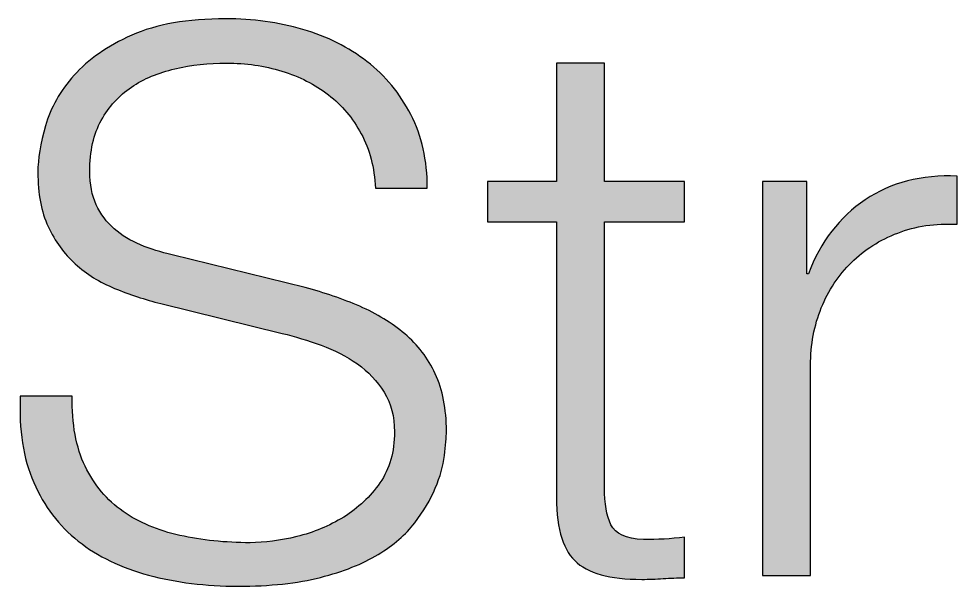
# Paper-space layout 'A2mask' of a CAD drawing. Extents: x 0 to 564, y 0 to 393.
# Drawn here: x 455.639 to 460.468, y 56.207 to 59.126 of the extents above; entities that cross this region are included whole.
import ezdxf
from ezdxf.enums import TextEntityAlignment as Align

# ---------------------------------------------------------------- set-up
doc = ezdxf.new("R2010")
doc.units = 0
doc.layers.get('0').update_dxf_attribs({"linetype": 'CONTINUOUS'})
doc.layers.get('Defpoints').update_dxf_attribs({"linetype": 'CONTINUOUS'})
doc.layers.add('JPP_Mask', color=7, linetype='CONTINUOUS')
doc.styles.add('JPP', font='arial.ttf')

# ---------------------------------------------------------------- blocks, each defined once
blk = doc.blocks.new('A2mask')
at = {"true_color": 0x004a91}
h = blk.add_hatch(color=154, dxfattribs=at)
edge = h.paths.add_edge_path()
edge.add_spline(control_points=[(457.676, 56.5327), (457.7218, 56.5931), (457.7571, 56.6525), (457.7821, 56.7115)], knot_values=[44, 44, 44, 44, 45, 45, 45, 45], degree=3, periodic=0)
edge.add_spline(control_points=[(457.7821, 56.7115), (457.807, 56.7705), (457.8227, 56.8261), (457.8292, 56.8786)], knot_values=[43, 43, 43, 43, 44, 44, 44, 44], degree=3, periodic=0)
edge.add_spline(control_points=[(457.8292, 56.8786), (457.8357, 56.9309), (457.8391, 56.9729), (457.8391, 57.0042)], knot_values=[42, 42, 42, 42, 43, 43, 43, 43], degree=3, periodic=0)
edge.add_spline(control_points=[(457.8391, 57.0042), (457.8391, 57.1195), (457.82, 57.2177), (457.7821, 57.2991)], knot_values=[41, 41, 41, 41, 42, 42, 42, 42], degree=3, periodic=0)
edge.add_spline(control_points=[(457.7821, 57.2991), (457.7441, 57.3802), (457.6917, 57.449), (457.6249, 57.5053), (457.5581, 57.5617), (457.4808, 57.6087), (457.3931, 57.6467)], knot_values=[39, 39, 39, 39, 40, 40, 40, 41, 41, 41, 41], degree=3, periodic=0)
edge.add_spline(control_points=[(457.3931, 57.6467), (457.3053, 57.6846), (457.2117, 57.7169), (457.1122, 57.7429)], knot_values=[38, 38, 38, 38, 39, 39, 39, 39], degree=3, periodic=0)
edge.add_spline(control_points=[(457.1122, 57.7429), (457.1122, 57.7429), (456.4285, 57.9119), (456.4285, 57.9119), (456.3708, 57.9251), (456.3164, 57.942), (456.2654, 57.963)], knot_values=[36, 36, 36, 36, 37, 37, 37, 38, 38, 38, 38], degree=3, periodic=0)
edge.add_spline(control_points=[(456.2654, 57.963), (456.2143, 57.984), (456.1691, 58.0115), (456.1298, 58.0456)], knot_values=[35, 35, 35, 35, 36, 36, 36, 36], degree=3, periodic=0)
edge.add_spline(control_points=[(456.1298, 58.0456), (456.0905, 58.0795), (456.0597, 58.1208), (456.0375, 58.1693), (456.0152, 58.2178), (456.0041, 58.2748), (456.0041, 58.3402)], knot_values=[33, 33, 33, 33, 34, 34, 34, 35, 35, 35, 35], degree=3, periodic=0)
edge.add_spline(control_points=[(456.0041, 58.3402), (456.0041, 58.445), (456.0237, 58.5329), (456.063, 58.6036)], knot_values=[32, 32, 32, 32, 33, 33, 33, 33], degree=3, periodic=0)
edge.add_spline(control_points=[(456.063, 58.6036), (456.1023, 58.6742), (456.154, 58.7313), (456.2182, 58.7745)], knot_values=[31, 31, 31, 31, 32, 32, 32, 32], degree=3, periodic=0)
edge.add_spline(control_points=[(456.2182, 58.7745), (456.2824, 58.8177), (456.357, 58.849), (456.4422, 58.8688)], knot_values=[30, 30, 30, 30, 31, 31, 31, 31], degree=3, periodic=0)
edge.add_spline(control_points=[(456.4422, 58.8688), (456.5273, 58.8884), (456.6157, 58.8982), (456.7074, 58.8982)], knot_values=[29, 29, 29, 29, 30, 30, 30, 30], degree=3, periodic=0)
edge.add_spline(control_points=[(456.7074, 58.8982), (456.8069, 58.8982), (456.902, 58.8846), (456.9923, 58.8569)], knot_values=[28, 28, 28, 28, 29, 29, 29, 29], degree=3, periodic=0)
edge.add_spline(control_points=[(456.9923, 58.8569), (457.0827, 58.8294), (457.1625, 58.7888), (457.232, 58.7351)], knot_values=[27, 27, 27, 27, 28, 28, 28, 28], degree=3, periodic=0)
edge.add_spline(control_points=[(457.232, 58.7351), (457.3014, 58.6814), (457.3577, 58.6146), (457.4009, 58.5348)], knot_values=[26, 26, 26, 26, 27, 27, 27, 27], degree=3, periodic=0)
edge.add_spline(control_points=[(457.4009, 58.5348), (457.4441, 58.4548), (457.4684, 58.3612), (457.4736, 58.2538)], knot_values=[25, 25, 25, 25, 26, 26, 26, 26], degree=3, periodic=0)
edge.add_spline(control_points=[(457.4736, 58.2538), (457.4736, 58.2538), (457.7408, 58.2538), (457.7408, 58.2538), (457.7408, 58.3978), (457.7127, 58.5243), (457.6563, 58.6329), (457.6, 58.7416), (457.5247, 58.8328), (457.4304, 58.9061), (457.3361, 58.9794), (457.2261, 59.0345), (457.1003, 59.071)], knot_values=[21, 21, 21, 21, 22, 22, 22, 23, 23, 23, 24, 24, 24, 25, 25, 25, 25], degree=3, periodic=0)
edge.add_spline(control_points=[(457.1003, 59.071), (456.9746, 59.1078), (456.8423, 59.1262), (456.7035, 59.1262)], knot_values=[20, 20, 20, 20, 21, 21, 21, 21], degree=3, periodic=0)
edge.add_spline(control_points=[(456.7035, 59.1262), (456.507, 59.1262), (456.3459, 59.098), (456.2202, 59.0417)], knot_values=[19, 19, 19, 19, 20, 20, 20, 20], degree=3, periodic=0)
edge.add_spline(control_points=[(456.2202, 59.0417), (456.0945, 58.9853), (455.9956, 58.9166), (455.9235, 58.8354), (455.8515, 58.7542), (455.8024, 58.6678), (455.7761, 58.5761)], knot_values=[17, 17, 17, 17, 18, 18, 18, 19, 19, 19, 19], degree=3, periodic=0)
edge.add_spline(control_points=[(455.7761, 58.5761), (455.7499, 58.4842), (455.7369, 58.4045), (455.7369, 58.3364)], knot_values=[16, 16, 16, 16, 17, 17, 17, 17], degree=3, periodic=0)
edge.add_spline(control_points=[(455.7369, 58.3364), (455.7369, 58.2264), (455.7545, 58.1332), (455.7899, 58.0573)], knot_values=[15, 15, 15, 15, 16, 16, 16, 16], degree=3, periodic=0)
edge.add_spline(control_points=[(455.7899, 58.0573), (455.8253, 57.9814), (455.8718, 57.9172), (455.9294, 57.8649)], knot_values=[14, 14, 14, 14, 15, 15, 15, 15], degree=3, periodic=0)
edge.add_spline(control_points=[(455.9294, 57.8649), (455.987, 57.8124), (456.0545, 57.7706), (456.1318, 57.7391)], knot_values=[13, 13, 13, 13, 14, 14, 14, 14], degree=3, periodic=0)
edge.add_spline(control_points=[(456.1318, 57.7391), (456.209, 57.7076), (456.2883, 57.6815), (456.3695, 57.6605)], knot_values=[12, 12, 12, 12, 13, 13, 13, 13], degree=3, periodic=0)
edge.add_spline(control_points=[(456.3695, 57.6605), (456.3695, 57.6605), (456.9943, 57.5073), (456.9943, 57.5073), (457.0597, 57.4915), (457.1265, 57.4712), (457.1947, 57.4464)], knot_values=[10, 10, 10, 10, 11, 11, 11, 12, 12, 12, 12], degree=3, periodic=0)
edge.add_spline(control_points=[(457.1947, 57.4464), (457.2628, 57.4213), (457.3249, 57.3893), (457.3813, 57.3502)], knot_values=[9, 9, 9, 9, 10, 10, 10, 10], degree=3, periodic=0)
edge.add_spline(control_points=[(457.3813, 57.3502), (457.4376, 57.3108), (457.4835, 57.2623), (457.5188, 57.2048)], knot_values=[8, 8, 8, 8, 9, 9, 9, 9], degree=3, periodic=0)
edge.add_spline(control_points=[(457.5188, 57.2048), (457.5542, 57.147), (457.5719, 57.0789), (457.5719, 57.0004)], knot_values=[7, 7, 7, 7, 8, 8, 8, 8], degree=3, periodic=0)
edge.add_spline(control_points=[(457.5719, 57.0004), (457.5719, 56.8982), (457.5469, 56.8111), (457.4972, 56.739)], knot_values=[6, 6, 6, 6, 7, 7, 7, 7], degree=3, periodic=0)
edge.add_spline(control_points=[(457.4972, 56.739), (457.4474, 56.6671), (457.3852, 56.6081), (457.3106, 56.5623), (457.2359, 56.5165), (457.1554, 56.483), (457.0689, 56.462)], knot_values=[4, 4, 4, 4, 5, 5, 5, 6, 6, 6, 6], degree=3, periodic=0)
edge.add_spline(control_points=[(457.0689, 56.462), (456.9825, 56.441), (456.9025, 56.4305), (456.8293, 56.4305)], knot_values=[3, 3, 3, 3, 4, 4, 4, 4], degree=3, periodic=0)
edge.add_spline(control_points=[(456.8293, 56.4305), (456.7009, 56.4305), (456.5804, 56.4429), (456.4677, 56.468)], knot_values=[2, 2, 2, 2, 3, 3, 3, 3], degree=3, periodic=0)
edge.add_spline(control_points=[(456.4677, 56.468), (456.355, 56.4928), (456.2575, 56.5341), (456.175, 56.5917)], knot_values=[1, 1, 1, 1, 2, 2, 2, 2], degree=3, periodic=0)
edge.add_spline(control_points=[(456.175, 56.5917), (456.0925, 56.6492), (456.0277, 56.7266), (455.9805, 56.8235)], knot_values=[0, 0, 0, 0, 1, 1, 1, 1], degree=3, periodic=0)
edge.add_spline(control_points=[(455.9805, 56.8235), (455.9334, 56.9204), (455.911, 57.041), (455.9137, 57.185)], knot_values=[53, 53, 53, 53, 54, 54, 54, 54], degree=3, periodic=0)
edge.add_spline(control_points=[(455.9137, 57.185), (455.9137, 57.185), (455.6465, 57.185), (455.6465, 57.185), (455.6386, 57.0121), (455.6616, 56.8641), (455.7153, 56.7411)], knot_values=[51, 51, 51, 51, 52, 52, 52, 53, 53, 53, 53], degree=3, periodic=0)
edge.add_spline(control_points=[(455.7153, 56.7411), (455.7689, 56.6179), (455.8456, 56.5172), (455.9451, 56.4384)], knot_values=[50, 50, 50, 50, 51, 51, 51, 51], degree=3, periodic=0)
edge.add_spline(control_points=[(455.9451, 56.4384), (456.0447, 56.3598), (456.1652, 56.3016), (456.3066, 56.2636), (456.4481, 56.2257), (456.6013, 56.2066), (456.7663, 56.2066), (456.9314, 56.2066), (457.0728, 56.2219), (457.1907, 56.2519), (457.3086, 56.282), (457.4074, 56.3212), (457.4874, 56.3696)], knot_values=[46, 46, 46, 46, 47, 47, 47, 48, 48, 48, 49, 49, 49, 50, 50, 50, 50], degree=3, periodic=0)
edge.add_spline(control_points=[(457.4874, 56.3696), (457.5673, 56.4181), (457.6301, 56.4725), (457.676, 56.5327)], knot_values=[45, 45, 45, 45, 46, 46, 46, 46], degree=3, periodic=0)
h = blk.add_hatch(color=154, dxfattribs=at)
edge = h.paths.add_edge_path()
edge.add_spline(control_points=[(459.065, 58.1851), (459.065, 58.2371), (459.065, 58.2891), (459.065, 58.2891), (459.065, 58.2891), (459.0392, 58.2891), (459.0005, 58.2891)], knot_values=[18.749925, 18.749925, 18.749925, 18.749925, 19.249925, 19.249925, 19.249925, 19.5, 19.5, 19.5, 19.5], degree=3, periodic=0)
edge.add_spline(control_points=[(459.0005, 58.2891), (458.9618, 58.2891), (458.9102, 58.2891), (458.8586, 58.2891)], knot_values=[18.49993, 18.49993, 18.49993, 18.49993, 18.749925, 18.749925, 18.749925, 18.749925], degree=3, periodic=0)
edge.add_spline(control_points=[(458.8586, 58.2891), (458.8328, 58.2891), (458.8071, 58.2891), (458.7829, 58.2891)], knot_values=[18.374932, 18.374932, 18.374932, 18.374932, 18.49993, 18.49993, 18.49993, 18.49993], degree=3, periodic=0)
edge.add_spline(control_points=[(458.7829, 58.2891), (458.7587, 58.2891), (458.7362, 58.2891), (458.7168, 58.2891)], knot_values=[18.249935, 18.249935, 18.249935, 18.249935, 18.374932, 18.374932, 18.374932, 18.374932], degree=3, periodic=0)
edge.add_spline(control_points=[(458.7168, 58.2891), (458.7071, 58.2891), (458.6983, 58.2891), (458.6904, 58.2891)], knot_values=[18.187436, 18.187436, 18.187436, 18.187436, 18.249935, 18.249935, 18.249935, 18.249935], degree=3, periodic=0)
edge.add_spline(control_points=[(458.6904, 58.2891), (458.6826, 58.2891), (458.6757, 58.2891), (458.6701, 58.2891)], knot_values=[18.124938, 18.124938, 18.124938, 18.124938, 18.187436, 18.187436, 18.187436, 18.187436], degree=3, periodic=0)
edge.add_spline(control_points=[(458.6701, 58.2891), (458.6673, 58.2891), (458.6647, 58.2891), (458.6626, 58.2891)], knot_values=[18.093688, 18.093688, 18.093688, 18.093688, 18.124938, 18.124938, 18.124938, 18.124938], degree=3, periodic=0)
edge.add_spline(control_points=[(458.6626, 58.2891), (458.6604, 58.2891), (458.6585, 58.2891), (458.657, 58.2891)], knot_values=[18.062439, 18.062439, 18.062439, 18.062439, 18.093688, 18.093688, 18.093688, 18.093688], degree=3, periodic=0)
edge.add_spline(control_points=[(458.657, 58.2891), (458.6562, 58.2891), (458.6556, 58.2891), (458.655, 58.2891)], knot_values=[18.046814, 18.046814, 18.046814, 18.046814, 18.062439, 18.062439, 18.062439, 18.062439], degree=3, periodic=0)
edge.add_spline(control_points=[(458.655, 58.2891), (458.6544, 58.2891), (458.6539, 58.2891), (458.6536, 58.2891)], knot_values=[18.031189, 18.031189, 18.031189, 18.031189, 18.046814, 18.046814, 18.046814, 18.046814], degree=3, periodic=0)
edge.add_spline(control_points=[(458.6536, 58.2891), (458.6534, 58.2891), (458.6532, 58.2891), (458.653, 58.2891)], knot_values=[18.023377, 18.023377, 18.023377, 18.023377, 18.031189, 18.031189, 18.031189, 18.031189], degree=3, periodic=0)
edge.add_spline(control_points=[(458.653, 58.2891), (458.6529, 58.2891), (458.6528, 58.2891), (458.6527, 58.2891)], knot_values=[18.015565, 18.015565, 18.015565, 18.015565, 18.023377, 18.023377, 18.023377, 18.023377], degree=3, periodic=0)
edge.add_spline(control_points=[(458.6527, 58.2891), (458.6526, 58.2891), (458.6526, 58.2891), (458.6525, 58.2891)], knot_values=[18.011659, 18.011659, 18.011659, 18.011659, 18.015565, 18.015565, 18.015565, 18.015565], degree=3, periodic=0)
edge.add_spline(control_points=[(458.6525, 58.2891), (458.6525, 58.2891), (458.6525, 58.2891), (458.6524, 58.2891)], knot_values=[18.007752, 18.007752, 18.007752, 18.007752, 18.011659, 18.011659, 18.011659, 18.011659], degree=3, periodic=0)
edge.add_spline(control_points=[(458.6524, 58.2891), (458.6524, 58.2891), (458.6524, 58.2891), (458.6524, 58.2891)], knot_values=[18.005799, 18.005799, 18.005799, 18.005799, 18.007752, 18.007752, 18.007752, 18.007752], degree=3, periodic=0)
edge.add_spline(control_points=[(458.6524, 58.2891), (458.6524, 58.2891), (458.6524, 58.2891), (458.6524, 58.2891)], knot_values=[18.003846, 18.003846, 18.003846, 18.003846, 18.005799, 18.005799, 18.005799, 18.005799], degree=3, periodic=0)
edge.add_spline(control_points=[(458.6524, 58.2891), (458.6524, 58.2891), (458.6524, 58.2891), (458.6524, 58.2891)], knot_values=[18.00287, 18.00287, 18.00287, 18.00287, 18.003846, 18.003846, 18.003846, 18.003846], degree=3, periodic=0)
edge.add_spline(control_points=[(458.6524, 58.2891), (458.6524, 58.2891), (458.6524, 58.2891), (458.6524, 58.2891)], knot_values=[18.001893, 18.001893, 18.001893, 18.001893, 18.00287, 18.00287, 18.00287, 18.00287], degree=3, periodic=0)
edge.add_spline(control_points=[(458.6524, 58.2891), (458.6524, 58.2891), (458.6524, 58.2891), (458.6524, 58.2891)], knot_values=[18.001405, 18.001405, 18.001405, 18.001405, 18.001893, 18.001893, 18.001893, 18.001893], degree=3, periodic=0)
edge.add_spline(control_points=[(458.6524, 58.2891), (458.6524, 58.2891), (458.6524, 58.2891), (458.6524, 58.2891)], knot_values=[18.000917, 18.000917, 18.000917, 18.000917, 18.001405, 18.001405, 18.001405, 18.001405], degree=3, periodic=0)
edge.add_spline(control_points=[(458.6524, 58.2891), (458.6524, 58.2891), (458.6524, 58.2891), (458.6524, 58.2891), (458.6524, 58.2891), (458.6524, 58.2891), (458.6524, 58.2891)], knot_values=[17.99994, 17.99994, 17.99994, 17.99994, 18.000856, 18.000856, 18.000856, 18.000917, 18.000917, 18.000917, 18.000917], degree=3, periodic=0)
edge.add_spline(control_points=[(458.6524, 58.2891), (458.6524, 58.2892), (458.6524, 58.3272), (458.6524, 58.3843)], knot_values=[17.749945, 17.749945, 17.749945, 17.749945, 17.99994, 17.99994, 17.99994, 17.99994], degree=3, periodic=0)
edge.add_spline(control_points=[(458.6524, 58.3843), (458.6524, 58.4415), (458.6524, 58.5176), (458.6524, 58.5937)], knot_values=[17.49995, 17.49995, 17.49995, 17.49995, 17.749945, 17.749945, 17.749945, 17.749945], degree=3, periodic=0)
edge.add_spline(control_points=[(458.6524, 58.5937), (458.6524, 58.6318), (458.6524, 58.6698), (458.6524, 58.7055)], knot_values=[17.374952, 17.374952, 17.374952, 17.374952, 17.49995, 17.49995, 17.49995, 17.49995], degree=3, periodic=0)
edge.add_spline(control_points=[(458.6524, 58.7055), (458.6524, 58.7412), (458.6524, 58.7745), (458.6524, 58.8031)], knot_values=[17.249955, 17.249955, 17.249955, 17.249955, 17.374952, 17.374952, 17.374952, 17.374952], degree=3, periodic=0)
edge.add_spline(control_points=[(458.6524, 58.8031), (458.6524, 58.8173), (458.6524, 58.8304), (458.6524, 58.842)], knot_values=[17.187456, 17.187456, 17.187456, 17.187456, 17.249955, 17.249955, 17.249955, 17.249955], degree=3, periodic=0)
edge.add_spline(control_points=[(458.6524, 58.842), (458.6524, 58.8536), (458.6524, 58.8637), (458.6524, 58.872)], knot_values=[17.124958, 17.124958, 17.124958, 17.124958, 17.187456, 17.187456, 17.187456, 17.187456], degree=3, periodic=0)
edge.add_spline(control_points=[(458.6524, 58.872), (458.6524, 58.8762), (458.6524, 58.8799), (458.6524, 58.8831)], knot_values=[17.093708, 17.093708, 17.093708, 17.093708, 17.124958, 17.124958, 17.124958, 17.124958], degree=3, periodic=0)
edge.add_spline(control_points=[(458.6524, 58.8831), (458.6524, 58.8864), (458.6524, 58.8891), (458.6524, 58.8914)], knot_values=[17.062459, 17.062459, 17.062459, 17.062459, 17.093708, 17.093708, 17.093708, 17.093708], degree=3, periodic=0)
edge.add_spline(control_points=[(458.6524, 58.8982), (458.6524, 58.8982), (458.6524, 58.8982), (458.6524, 58.8982), (458.6524, 58.8982), (458.6524, 58.8982), (458.6524, 58.8982)], knot_values=[16.999959, 16.999959, 16.999959, 16.999959, 17, 17, 17, 17.000692, 17.000692, 17.000692, 17.000692], degree=3, periodic=0)
edge.add_spline(control_points=[(458.6524, 58.8982), (458.6524, 58.8982), (458.6369, 58.8982), (458.6137, 58.8982)], knot_values=[16.749965, 16.749965, 16.749965, 16.749965, 16.999959, 16.999959, 16.999959, 16.999959], degree=3, periodic=0)
edge.add_spline(control_points=[(458.6137, 58.8982), (458.5905, 58.8982), (458.5595, 58.8982), (458.5286, 58.8982)], knot_values=[16.49997, 16.49997, 16.49997, 16.49997, 16.749965, 16.749965, 16.749965, 16.749965], degree=3, periodic=0)
edge.add_spline(control_points=[(458.5286, 58.8982), (458.5131, 58.8982), (458.4977, 58.8982), (458.4832, 58.8982)], knot_values=[16.374972, 16.374972, 16.374972, 16.374972, 16.49997, 16.49997, 16.49997, 16.49997], degree=3, periodic=0)
edge.add_spline(control_points=[(458.4832, 58.8982), (458.4687, 58.8982), (458.4551, 58.8982), (458.4435, 58.8982)], knot_values=[16.249975, 16.249975, 16.249975, 16.249975, 16.374972, 16.374972, 16.374972, 16.374972], degree=3, periodic=0)
edge.add_spline(control_points=[(458.4435, 58.8982), (458.4377, 58.8982), (458.4324, 58.8982), (458.4277, 58.8982)], knot_values=[16.187476, 16.187476, 16.187476, 16.187476, 16.249975, 16.249975, 16.249975, 16.249975], degree=3, periodic=0)
edge.add_spline(control_points=[(458.4277, 58.8982), (458.423, 58.8982), (458.4189, 58.8982), (458.4155, 58.8982)], knot_values=[16.124977, 16.124977, 16.124977, 16.124977, 16.187476, 16.187476, 16.187476, 16.187476], degree=3, periodic=0)
edge.add_spline(control_points=[(458.411, 58.8982), (458.4097, 58.8982), (458.4085, 58.8982), (458.4076, 58.8982)], knot_values=[16.062479, 16.062479, 16.062479, 16.062479, 16.093728, 16.093728, 16.093728, 16.093728], degree=3, periodic=0)
edge.add_spline(control_points=[(458.4049, 58.8982), (458.4049, 58.8982), (458.4049, 58.8982), (458.4049, 58.8982), (458.4049, 58.8982), (458.4049, 58.8982), (458.4049, 58.8982)], knot_values=[15.99998, 15.99998, 15.99998, 15.99998, 16.001424, 16.001424, 16.001424, 16.001445, 16.001445, 16.001445, 16.001445], degree=3, periodic=0)
edge.add_spline(control_points=[(458.4049, 58.8982), (458.4049, 58.8982), (458.4049, 58.7459), (458.4049, 58.5937)], knot_values=[15.49999, 15.49999, 15.49999, 15.49999, 15.99998, 15.99998, 15.99998, 15.99998], degree=3, periodic=0)
edge.add_spline(control_points=[(458.4049, 58.5937), (458.4049, 58.4414), (458.4049, 58.2891), (458.4049, 58.2891), (458.4049, 58.2891), (458.4049, 58.2891), (458.4049, 58.2891)], knot_values=[14.999268, 14.999268, 14.999268, 14.999268, 15.499258, 15.499258, 15.499258, 15.49999, 15.49999, 15.49999, 15.49999], degree=3, periodic=0)
edge.add_spline(control_points=[(458.4009, 58.2891), (458.3996, 58.2891), (458.398, 58.2891), (458.3961, 58.2891)], knot_values=[14.906252, 14.906252, 14.906252, 14.906252, 14.937501, 14.937501, 14.937501, 14.937501], degree=3, periodic=0)
edge.add_spline(control_points=[(458.3961, 58.2891), (458.3942, 58.2891), (458.3921, 58.2891), (458.3897, 58.2891)], knot_values=[14.875002, 14.875002, 14.875002, 14.875002, 14.906252, 14.906252, 14.906252, 14.906252], degree=3, periodic=0)
edge.add_spline(control_points=[(458.3897, 58.2891), (458.3848, 58.2891), (458.379, 58.2891), (458.3722, 58.2891)], knot_values=[14.812504, 14.812504, 14.812504, 14.812504, 14.875002, 14.875002, 14.875002, 14.875002], degree=3, periodic=0)
edge.add_spline(control_points=[(458.3722, 58.2891), (458.3655, 58.2891), (458.3579, 58.2891), (458.3496, 58.2891)], knot_values=[14.750005, 14.750005, 14.750005, 14.750005, 14.812504, 14.812504, 14.812504, 14.812504], degree=3, periodic=0)
edge.add_spline(control_points=[(458.3496, 58.2891), (458.333, 58.2891), (458.3137, 58.2891), (458.293, 58.2891)], knot_values=[14.625008, 14.625008, 14.625008, 14.625008, 14.750005, 14.750005, 14.750005, 14.750005], degree=3, periodic=0)
edge.add_spline(control_points=[(458.293, 58.2891), (458.2722, 58.2891), (458.2501, 58.2891), (458.228, 58.2891)], knot_values=[14.50001, 14.50001, 14.50001, 14.50001, 14.625008, 14.625008, 14.625008, 14.625008], degree=3, periodic=0)
edge.add_spline(control_points=[(458.228, 58.2891), (458.1838, 58.2891), (458.1396, 58.2891), (458.1065, 58.2891)], knot_values=[14.250015, 14.250015, 14.250015, 14.250015, 14.50001, 14.50001, 14.50001, 14.50001], degree=3, periodic=0)
edge.add_spline(control_points=[(458.1065, 58.2891), (458.0733, 58.2891), (458.0512, 58.2891), (458.0512, 58.2891), (458.0512, 58.2891), (458.0512, 58.2891), (458.0512, 58.2891)], knot_values=[13.999043, 13.999043, 13.999043, 13.999043, 14.249058, 14.249058, 14.249058, 14.250015, 14.250015, 14.250015, 14.250015], degree=3, periodic=0)
edge.add_spline(control_points=[(458.0512, 58.2868), (458.0512, 58.286), (458.0512, 58.2851), (458.0512, 58.284)], knot_values=[13.906272, 13.906272, 13.906272, 13.906272, 13.937521, 13.937521, 13.937521, 13.937521], degree=3, periodic=0)
edge.add_spline(control_points=[(458.0512, 58.2802), (458.0512, 58.2774), (458.0512, 58.2739), (458.0512, 58.2699)], knot_values=[13.812524, 13.812524, 13.812524, 13.812524, 13.875023, 13.875023, 13.875023, 13.875023], degree=3, periodic=0)
edge.add_spline(control_points=[(458.0512, 58.2699), (458.0512, 58.266), (458.0512, 58.2615), (458.0512, 58.2566)], knot_values=[13.750025, 13.750025, 13.750025, 13.750025, 13.812524, 13.812524, 13.812524, 13.812524], degree=3, periodic=0)
edge.add_spline(control_points=[(458.0512, 58.2566), (458.0512, 58.2469), (458.0512, 58.2355), (458.0512, 58.2233)], knot_values=[13.625027, 13.625027, 13.625027, 13.625027, 13.750025, 13.750025, 13.750025, 13.750025], degree=3, periodic=0)
edge.add_spline(control_points=[(458.0512, 58.2233), (458.0512, 58.2111), (458.0512, 58.1981), (458.0512, 58.1851)], knot_values=[13.50003, 13.50003, 13.50003, 13.50003, 13.625027, 13.625027, 13.625027, 13.625027], degree=3, periodic=0)
edge.add_spline(control_points=[(458.0512, 58.1851), (458.0512, 58.159), (458.0512, 58.133), (458.0512, 58.1135)], knot_values=[13.250035, 13.250035, 13.250035, 13.250035, 13.50003, 13.50003, 13.50003, 13.50003], degree=3, periodic=0)
edge.add_spline(control_points=[(458.0512, 58.1135), (458.0512, 58.094), (458.0512, 58.081), (458.0512, 58.081), (458.0512, 58.081), (458.0512, 58.081), (458.0512, 58.081)], knot_values=[12.999308, 12.999308, 12.999308, 12.999308, 13.249343, 13.249343, 13.249343, 13.250035, 13.250035, 13.250035, 13.250035], degree=3, periodic=0)
edge.add_spline(control_points=[(458.0552, 58.081), (458.0565, 58.081), (458.0581, 58.081), (458.0599, 58.081)], knot_values=[12.906292, 12.906292, 12.906292, 12.906292, 12.937541, 12.937541, 12.937541, 12.937541], degree=3, periodic=0)
edge.add_spline(control_points=[(458.0599, 58.081), (458.0618, 58.081), (458.064, 58.081), (458.0664, 58.081)], knot_values=[12.875042, 12.875042, 12.875042, 12.875042, 12.906292, 12.906292, 12.906292, 12.906292], degree=3, periodic=0)
edge.add_spline(control_points=[(458.0664, 58.081), (458.0712, 58.081), (458.0771, 58.081), (458.0838, 58.081)], knot_values=[12.812544, 12.812544, 12.812544, 12.812544, 12.875042, 12.875042, 12.875042, 12.875042], degree=3, periodic=0)
edge.add_spline(control_points=[(458.0838, 58.081), (458.0906, 58.081), (458.0982, 58.081), (458.1065, 58.081)], knot_values=[12.750045, 12.750045, 12.750045, 12.750045, 12.812544, 12.812544, 12.812544, 12.812544], degree=3, periodic=0)
edge.add_spline(control_points=[(458.1065, 58.081), (458.123, 58.081), (458.1424, 58.081), (458.1631, 58.081)], knot_values=[12.625048, 12.625048, 12.625048, 12.625048, 12.750045, 12.750045, 12.750045, 12.750045], degree=3, periodic=0)
edge.add_spline(control_points=[(458.1631, 58.081), (458.1838, 58.081), (458.2059, 58.081), (458.228, 58.081)], knot_values=[12.50005, 12.50005, 12.50005, 12.50005, 12.625048, 12.625048, 12.625048, 12.625048], degree=3, periodic=0)
edge.add_spline(control_points=[(458.228, 58.081), (458.2722, 58.081), (458.3164, 58.081), (458.3496, 58.081)], knot_values=[12.250055, 12.250055, 12.250055, 12.250055, 12.50005, 12.50005, 12.50005, 12.50005], degree=3, periodic=0)
edge.add_spline(control_points=[(458.3496, 58.081), (458.3827, 58.081), (458.4049, 58.081), (458.4049, 58.081), (458.4049, 58.081), (458.4049, 58.081), (458.4049, 58.081)], knot_values=[11.999694, 11.999694, 11.999694, 11.999694, 12.249749, 12.249749, 12.249749, 12.250055, 12.250055, 12.250055, 12.250055], degree=3, periodic=0)
edge.add_spline(control_points=[(458.4049, 58.077), (458.4049, 58.0757), (458.4049, 58.0741), (458.4049, 58.0721)], knot_values=[11.953186, 11.953186, 11.953186, 11.953186, 11.968811, 11.968811, 11.968811, 11.968811], degree=3, periodic=0)
edge.add_spline(control_points=[(458.4049, 58.0721), (458.4049, 58.0702), (458.4049, 58.068), (458.4049, 58.0654)], knot_values=[11.937561, 11.937561, 11.937561, 11.937561, 11.953186, 11.953186, 11.953186, 11.953186], degree=3, periodic=0)
edge.add_spline(control_points=[(458.4049, 58.0654), (458.4049, 58.0603), (458.4049, 58.0541), (458.4049, 58.0467)], knot_values=[11.906312, 11.906312, 11.906312, 11.906312, 11.937561, 11.937561, 11.937561, 11.937561], degree=3, periodic=0)
edge.add_spline(control_points=[(458.4049, 58.0467), (458.4049, 58.0394), (458.4049, 58.0309), (458.4049, 58.0214)], knot_values=[11.875063, 11.875063, 11.875063, 11.875063, 11.906312, 11.906312, 11.906312, 11.906312], degree=3, periodic=0)
edge.add_spline(control_points=[(458.4049, 58.0214), (458.4049, 58.0025), (458.4049, 57.9794), (458.4049, 57.953)], knot_values=[11.812564, 11.812564, 11.812564, 11.812564, 11.875063, 11.875063, 11.875063, 11.875063], degree=3, periodic=0)
edge.add_spline(control_points=[(458.4049, 57.953), (458.4049, 57.9266), (458.4049, 57.8968), (458.4049, 57.8643)], knot_values=[11.750065, 11.750065, 11.750065, 11.750065, 11.812564, 11.812564, 11.812564, 11.812564], degree=3, periodic=0)
edge.add_spline(control_points=[(458.4049, 57.8643), (458.4049, 57.7993), (458.4049, 57.7235), (458.4049, 57.6422)], knot_values=[11.625068, 11.625068, 11.625068, 11.625068, 11.750065, 11.750065, 11.750065, 11.750065], degree=3, periodic=0)
edge.add_spline(control_points=[(458.4049, 57.6422), (458.4049, 57.5609), (458.4049, 57.4742), (458.4049, 57.3876)], knot_values=[11.50007, 11.50007, 11.50007, 11.50007, 11.625068, 11.625068, 11.625068, 11.625068], degree=3, periodic=0)
edge.add_spline(control_points=[(458.4049, 57.3876), (458.4049, 57.2142), (458.4049, 57.0408), (458.4049, 56.9107)], knot_values=[11.250075, 11.250075, 11.250075, 11.250075, 11.50007, 11.50007, 11.50007, 11.50007], degree=3, periodic=0)
edge.add_spline(control_points=[(458.4049, 56.9107), (458.4049, 56.7806), (458.4049, 56.6939), (458.4049, 56.6939), (458.4022, 56.521), (458.4336, 56.4023), (458.4992, 56.3384)], knot_values=[10, 10, 10, 10, 10.250075, 10.250075, 10.250075, 11.250075, 11.250075, 11.250075, 11.250075], degree=3, periodic=0)
edge.add_spline(control_points=[(458.4992, 56.3384), (458.5646, 56.2741), (458.6799, 56.2419), (458.8449, 56.2419)], knot_values=[9, 9, 9, 9, 10, 10, 10, 10], degree=3, periodic=0)
edge.add_spline(control_points=[(458.8449, 56.2419), (458.8816, 56.2419), (458.9182, 56.2433), (458.9549, 56.246)], knot_values=[8, 8, 8, 8, 9, 9, 9, 9], degree=3, periodic=0)
edge.add_spline(control_points=[(458.9549, 56.246), (458.9916, 56.2486), (459.0283, 56.2498), (459.065, 56.2498)], knot_values=[7, 7, 7, 7, 8, 8, 8, 8], degree=3, periodic=0)
edge.add_spline(control_points=[(459.065, 56.2498), (459.065, 56.2498), (459.065, 56.4582), (459.065, 56.4582), (458.9943, 56.4503), (458.9235, 56.4463), (458.8528, 56.4463)], knot_values=[5, 5, 5, 5, 6, 6, 6, 7, 7, 7, 7], degree=3, periodic=0)
edge.add_spline(control_points=[(458.8528, 56.4463), (458.7637, 56.4515), (458.708, 56.4771), (458.6858, 56.5229)], knot_values=[4, 4, 4, 4, 5, 5, 5, 5], degree=3, periodic=0)
edge.add_spline(control_points=[(458.6858, 56.5229), (458.6635, 56.5687), (458.6524, 56.6323), (458.6524, 56.7134)], knot_values=[3, 3, 3, 3, 4, 4, 4, 4], degree=3, periodic=0)
edge.add_spline(control_points=[(458.6524, 56.7134), (458.6524, 56.7134), (458.6524, 58.081), (458.6524, 58.081), (458.6524, 58.081), (458.7555, 58.081), (458.8587, 58.081)], knot_values=[1.5, 1.5, 1.5, 1.5, 2.5, 2.5, 2.5, 3, 3, 3, 3], degree=3, periodic=0)
edge.add_spline(control_points=[(458.8587, 58.081), (458.9618, 58.081), (459.065, 58.081), (459.065, 58.081), (459.065, 58.081), (459.065, 58.133), (459.065, 58.1851)], knot_values=[0.5, 0.5, 0.5, 0.5, 1, 1, 1, 1.5, 1.5, 1.5, 1.5], degree=3, periodic=0)
h = blk.add_hatch(color=154, dxfattribs=at)
edge = h.paths.add_edge_path()
edge.add_spline(control_points=[(459.7132, 57.1734), (459.7132, 57.2747), (459.7132, 57.3423), (459.7132, 57.3423), (459.7132, 57.4497), (459.7316, 57.5486), (459.7683, 57.6388)], knot_values=[8, 8, 8, 8, 8.250035, 8.250035, 8.250035, 9.250035, 9.250035, 9.250035, 9.250035], degree=3, periodic=0)
edge.add_spline(control_points=[(459.7683, 57.6388), (459.8049, 57.7293), (459.8567, 57.8071), (459.9235, 57.8728)], knot_values=[7, 7, 7, 7, 8, 8, 8, 8], degree=3, periodic=0)
edge.add_spline(control_points=[(459.9235, 57.8728), (459.9903, 57.9382), (460.0695, 57.9886), (460.1612, 58.0239), (460.2529, 58.0592), (460.355, 58.0743), (460.4677, 58.0693)], knot_values=[5, 5, 5, 5, 6, 6, 6, 7, 7, 7, 7], degree=3, periodic=0)
edge.add_spline(control_points=[(460.4677, 58.0693), (460.4677, 58.0693), (460.4677, 58.3166), (460.4677, 58.3166), (460.2843, 58.3245), (460.1264, 58.2839), (459.9942, 58.1948), (459.8619, 58.1058), (459.7643, 57.9788), (459.7015, 57.8138)], knot_values=[2, 2, 2, 2, 3, 3, 3, 4, 4, 4, 5, 5, 5, 5], degree=3, periodic=0)
edge.add_spline(control_points=[(459.7015, 57.8138), (459.7015, 57.8138), (459.6936, 57.8138), (459.6936, 57.8138)], knot_values=[1.00001, 1.00001, 1.00001, 1.00001, 2, 2, 2, 2], degree=3, periodic=0)
edge.add_spline(control_points=[(459.6936, 57.8138), (459.6936, 57.8138), (459.6936, 57.9326), (459.6936, 58.0515)], knot_values=[0.5, 0.5, 0.5, 0.5, 1, 1, 1, 1], degree=3, periodic=0)
edge.add_spline(control_points=[(459.6936, 58.0515), (459.6936, 58.1703), (459.6936, 58.2891), (459.6936, 58.2891), (459.6936, 58.2891), (459.6794, 58.2891), (459.658, 58.2891)], knot_values=[12.749965, 12.749965, 12.749965, 12.749965, 13.249965, 13.249965, 13.249965, 13.5, 13.5, 13.5, 13.5], degree=3, periodic=0)
edge.add_spline(control_points=[(459.658, 58.2891), (459.6366, 58.2891), (459.6081, 58.2891), (459.5796, 58.2891)], knot_values=[12.49997, 12.49997, 12.49997, 12.49997, 12.749965, 12.749965, 12.749965, 12.749965], degree=3, periodic=0)
edge.add_spline(control_points=[(459.5796, 58.2891), (459.5654, 58.2891), (459.5512, 58.2891), (459.5378, 58.2891)], knot_values=[12.374973, 12.374973, 12.374973, 12.374973, 12.49997, 12.49997, 12.49997, 12.49997], degree=3, periodic=0)
edge.add_spline(control_points=[(459.5378, 58.2891), (459.5245, 58.2891), (459.512, 58.2891), (459.5013, 58.2891)], knot_values=[12.249975, 12.249975, 12.249975, 12.249975, 12.374973, 12.374973, 12.374973, 12.374973], degree=3, periodic=0)
edge.add_spline(control_points=[(459.5013, 58.2891), (459.496, 58.2891), (459.4911, 58.2891), (459.4867, 58.2891)], knot_values=[12.187476, 12.187476, 12.187476, 12.187476, 12.249975, 12.249975, 12.249975, 12.249975], degree=3, periodic=0)
edge.add_spline(control_points=[(459.4867, 58.2891), (459.4824, 58.2891), (459.4786, 58.2891), (459.4755, 58.2891)], knot_values=[12.124977, 12.124977, 12.124977, 12.124977, 12.187476, 12.187476, 12.187476, 12.187476], degree=3, periodic=0)
edge.add_spline(control_points=[(459.4713, 58.2891), (459.4701, 58.2891), (459.4691, 58.2891), (459.4683, 58.2891)], knot_values=[12.062479, 12.062479, 12.062479, 12.062479, 12.093728, 12.093728, 12.093728, 12.093728], degree=3, periodic=0)
edge.add_spline(control_points=[(459.4657, 58.2891), (459.4657, 58.2891), (459.4657, 58.2891), (459.4657, 58.2891), (459.4657, 58.2891), (459.4657, 58.2891), (459.4657, 58.2891)], knot_values=[11.99998, 11.99998, 11.99998, 11.99998, 12.001425, 12.001425, 12.001425, 12.001445, 12.001445, 12.001445, 12.001445], degree=3, periodic=0)
edge.add_spline(control_points=[(459.4657, 58.2891), (459.4657, 58.2891), (459.4657, 57.7823), (459.4657, 57.2754)], knot_values=[11.49999, 11.49999, 11.49999, 11.49999, 11.99998, 11.99998, 11.99998, 11.99998], degree=3, periodic=0)
edge.add_spline(control_points=[(459.4657, 57.2754), (459.4657, 56.7686), (459.4657, 56.2617), (459.4657, 56.2617), (459.4657, 56.2617), (459.4657, 56.2617), (459.4657, 56.2617)], knot_values=[10.999023, 10.999023, 10.999023, 10.999023, 11.499013, 11.499013, 11.499013, 11.49999, 11.49999, 11.49999, 11.49999], degree=3, periodic=0)
edge.add_spline(control_points=[(459.4685, 56.2617), (459.4694, 56.2617), (459.4705, 56.2617), (459.4718, 56.2617)], knot_values=[10.906252, 10.906252, 10.906252, 10.906252, 10.937501, 10.937501, 10.937501, 10.937501], degree=3, periodic=0)
edge.add_spline(control_points=[(459.4764, 56.2617), (459.4797, 56.2617), (459.4838, 56.2617), (459.4886, 56.2617)], knot_values=[10.812504, 10.812504, 10.812504, 10.812504, 10.875003, 10.875003, 10.875003, 10.875003], degree=3, periodic=0)
edge.add_spline(control_points=[(459.4886, 56.2617), (459.4933, 56.2617), (459.4986, 56.2617), (459.5044, 56.2617)], knot_values=[10.750005, 10.750005, 10.750005, 10.750005, 10.812504, 10.812504, 10.812504, 10.812504], degree=3, periodic=0)
edge.add_spline(control_points=[(459.5044, 56.2617), (459.516, 56.2617), (459.5295, 56.2617), (459.544, 56.2617)], knot_values=[10.625008, 10.625008, 10.625008, 10.625008, 10.750005, 10.750005, 10.750005, 10.750005], degree=3, periodic=0)
edge.add_spline(control_points=[(459.544, 56.2617), (459.5585, 56.2617), (459.574, 56.2617), (459.5895, 56.2617)], knot_values=[10.50001, 10.50001, 10.50001, 10.50001, 10.625008, 10.625008, 10.625008, 10.625008], degree=3, periodic=0)
edge.add_spline(control_points=[(459.5895, 56.2617), (459.6204, 56.2617), (459.6514, 56.2617), (459.6746, 56.2617)], knot_values=[10.250015, 10.250015, 10.250015, 10.250015, 10.50001, 10.50001, 10.50001, 10.50001], degree=3, periodic=0)
edge.add_spline(control_points=[(459.6746, 56.2617), (459.6978, 56.2617), (459.7132, 56.2617), (459.7132, 56.2617), (459.7132, 56.2617), (459.7132, 56.2617), (459.7132, 56.2617)], knot_values=[9.999532, 9.999532, 9.999532, 9.999532, 10.249547, 10.249547, 10.249547, 10.250015, 10.250015, 10.250015, 10.250015], degree=3, periodic=0)
edge.add_spline(control_points=[(459.7132, 56.2617), (459.7132, 56.2617), (459.7132, 56.2617), (459.7132, 56.2617)], knot_values=[9.999288, 9.999288, 9.999288, 9.999288, 9.999532, 9.999532, 9.999532, 9.999532], degree=3, periodic=0)
edge.add_spline(control_points=[(459.7132, 56.2648), (459.7132, 56.2658), (459.7132, 56.2671), (459.7132, 56.2686)], knot_values=[9.953146, 9.953146, 9.953146, 9.953146, 9.968771, 9.968771, 9.968771, 9.968771], degree=3, periodic=0)
edge.add_spline(control_points=[(459.7132, 56.2686), (459.7132, 56.2701), (459.7132, 56.2719), (459.7132, 56.2738)], knot_values=[9.937521, 9.937521, 9.937521, 9.937521, 9.953146, 9.953146, 9.953146, 9.953146], degree=3, periodic=0)
edge.add_spline(control_points=[(459.7132, 56.2738), (459.7132, 56.2778), (459.7132, 56.2827), (459.7132, 56.2884)], knot_values=[9.906272, 9.906272, 9.906272, 9.906272, 9.937521, 9.937521, 9.937521, 9.937521], degree=3, periodic=0)
edge.add_spline(control_points=[(459.7132, 56.2884), (459.7132, 56.2942), (459.7132, 56.3008), (459.7132, 56.3081)], knot_values=[9.875022, 9.875022, 9.875022, 9.875022, 9.906272, 9.906272, 9.906272, 9.906272], degree=3, periodic=0)
edge.add_spline(control_points=[(459.7132, 56.3081), (459.7132, 56.3229), (459.7132, 56.3408), (459.7132, 56.3614)], knot_values=[9.812524, 9.812524, 9.812524, 9.812524, 9.875022, 9.875022, 9.875022, 9.875022], degree=3, periodic=0)
edge.add_spline(control_points=[(459.7132, 56.3614), (459.7132, 56.382), (459.7132, 56.4052), (459.7132, 56.4305)], knot_values=[9.750025, 9.750025, 9.750025, 9.750025, 9.812524, 9.812524, 9.812524, 9.812524], degree=3, periodic=0)
edge.add_spline(control_points=[(459.7132, 56.4305), (459.7132, 56.4812), (459.7132, 56.5403), (459.7132, 56.6036)], knot_values=[9.625027, 9.625027, 9.625027, 9.625027, 9.750025, 9.750025, 9.750025, 9.750025], degree=3, periodic=0)
edge.add_spline(control_points=[(459.7132, 56.6036), (459.7132, 56.6669), (459.7132, 56.7344), (459.7132, 56.802)], knot_values=[9.50003, 9.50003, 9.50003, 9.50003, 9.625027, 9.625027, 9.625027, 9.625027], degree=3, periodic=0)
edge.add_spline(control_points=[(459.7132, 56.802), (459.7132, 56.937), (459.7132, 57.0721), (459.7132, 57.1734)], knot_values=[9.250035, 9.250035, 9.250035, 9.250035, 9.50003, 9.50003, 9.50003, 9.50003], degree=3, periodic=0)
at = {"layer": 'Defpoints', "color": 154, "true_color": 0x004a91}
for points, knots in [([(455.9805, 56.8235), (456.0277, 56.7266), (456.0925, 56.6492), (456.175, 56.5917), (456.2575, 56.5341), (456.355, 56.4928), (456.4677, 56.468), (456.5804, 56.4429), (456.7009, 56.4305), (456.8293, 56.4305), (456.9025, 56.4305), (456.9825, 56.441), (457.0689, 56.462), (457.1554, 56.483), (457.2359, 56.5165), (457.3106, 56.5623), (457.3852, 56.6081), (457.4474, 56.6671), (457.4972, 56.739), (457.5469, 56.8111), (457.5719, 56.8982), (457.5719, 57.0004), (457.5719, 57.0789), (457.5542, 57.147), (457.5188, 57.2048), (457.4835, 57.2623), (457.4376, 57.3108), (457.3813, 57.3502), (457.3249, 57.3893), (457.2628, 57.4213), (457.1947, 57.4464), (457.1265, 57.4712), (457.0597, 57.4915), (456.9943, 57.5073), (456.9943, 57.5073), (456.3695, 57.6605), (456.3695, 57.6605), (456.2883, 57.6815), (456.209, 57.7076), (456.1318, 57.7391), (456.0545, 57.7706), (455.987, 57.8124), (455.9294, 57.8649), (455.8718, 57.9172), (455.8253, 57.9814), (455.7899, 58.0573), (455.7545, 58.1332), (455.7369, 58.2264), (455.7369, 58.3364), (455.7369, 58.4045), (455.7499, 58.4842), (455.7761, 58.5761), (455.8024, 58.6678), (455.8515, 58.7542), (455.9235, 58.8354), (455.9956, 58.9166), (456.0945, 58.9853), (456.2202, 59.0417), (456.3459, 59.098), (456.507, 59.1262), (456.7035, 59.1262), (456.8423, 59.1262), (456.9746, 59.1078), (457.1003, 59.071), (457.2261, 59.0345), (457.3361, 58.9794), (457.4304, 58.9061), (457.5247, 58.8328), (457.6, 58.7416), (457.6563, 58.6329), (457.7127, 58.5243), (457.7408, 58.3978), (457.7408, 58.2538), (457.7408, 58.2538), (457.4736, 58.2538), (457.4736, 58.2538), (457.4684, 58.3612), (457.4441, 58.4548), (457.4009, 58.5348), (457.3577, 58.6146), (457.3014, 58.6814), (457.232, 58.7351), (457.1625, 58.7888), (457.0827, 58.8294), (456.9923, 58.8569), (456.902, 58.8846), (456.8069, 58.8982), (456.7074, 58.8982), (456.6157, 58.8982), (456.5273, 58.8884), (456.4422, 58.8688), (456.357, 58.849), (456.2824, 58.8177), (456.2182, 58.7745), (456.154, 58.7313), (456.1023, 58.6742), (456.063, 58.6036), (456.0237, 58.5329), (456.0041, 58.445), (456.0041, 58.3402), (456.0041, 58.2748), (456.0152, 58.2178), (456.0375, 58.1693), (456.0597, 58.1208), (456.0905, 58.0795), (456.1298, 58.0456), (456.1691, 58.0115), (456.2143, 57.984), (456.2654, 57.963), (456.3164, 57.942), (456.3708, 57.9251), (456.4285, 57.9119), (456.4285, 57.9119), (457.1122, 57.7429), (457.1122, 57.7429), (457.2117, 57.7169), (457.3053, 57.6846), (457.3931, 57.6467), (457.4808, 57.6087), (457.5581, 57.5617), (457.6249, 57.5053), (457.6917, 57.449), (457.7441, 57.3802), (457.7821, 57.2991), (457.82, 57.2177), (457.8391, 57.1195), (457.8391, 57.0042), (457.8391, 56.9729), (457.8357, 56.9309), (457.8292, 56.8786), (457.8227, 56.8261), (457.807, 56.7705), (457.7821, 56.7115), (457.7571, 56.6525), (457.7218, 56.5931), (457.676, 56.5327), (457.6301, 56.4725), (457.5673, 56.4181), (457.4874, 56.3696), (457.4074, 56.3212), (457.3086, 56.282), (457.1907, 56.2519), (457.0728, 56.2219), (456.9314, 56.2066), (456.7663, 56.2066), (456.6013, 56.2066), (456.4481, 56.2257), (456.3066, 56.2636), (456.1652, 56.3016), (456.0447, 56.3598), (455.9451, 56.4384), (455.8456, 56.5172), (455.7689, 56.6179), (455.7153, 56.7411), (455.6616, 56.8641), (455.6386, 57.0121), (455.6465, 57.185), (455.6465, 57.185), (455.9137, 57.185), (455.9137, 57.185), (455.911, 57.041), (455.9334, 56.9204), (455.9805, 56.8235)], [0, 0, 0, 0, 1, 1, 1, 2, 2, 2, 3, 3, 3, 4, 4, 4, 5, 5, 5, 6, 6, 6, 7, 7, 7, 8, 8, 8, 9, 9, 9, 10, 10, 10, 11, 11, 11, 12, 12, 12, 13, 13, 13, 14, 14, 14, 15, 15, 15, 16, 16, 16, 17, 17, 17, 18, 18, 18, 19, 19, 19, 20, 20, 20, 21, 21, 21, 22, 22, 22, 23, 23, 23, 24, 24, 24, 25, 25, 25, 26, 26, 26, 27, 27, 27, 28, 28, 28, 29, 29, 29, 30, 30, 30, 31, 31, 31, 32, 32, 32, 33, 33, 33, 34, 34, 34, 35, 35, 35, 36, 36, 36, 37, 37, 37, 38, 38, 38, 39, 39, 39, 40, 40, 40, 41, 41, 41, 42, 42, 42, 43, 43, 43, 44, 44, 44, 45, 45, 45, 46, 46, 46, 47, 47, 47, 48, 48, 48, 49, 49, 49, 50, 50, 50, 51, 51, 51, 52, 52, 52, 53, 53, 53, 54, 54, 54, 54]), ([(459.065, 58.2891), (459.065, 58.2891), (459.065, 58.081), (459.065, 58.081), (459.065, 58.081), (458.6524, 58.081), (458.6524, 58.081), (458.6524, 58.081), (458.6524, 56.7134), (458.6524, 56.7134), (458.6524, 56.6323), (458.6635, 56.5687), (458.6858, 56.5229), (458.708, 56.4771), (458.7637, 56.4515), (458.8528, 56.4463), (458.9235, 56.4463), (458.9943, 56.4503), (459.065, 56.4582), (459.065, 56.4582), (459.065, 56.2498), (459.065, 56.2498), (459.0283, 56.2498), (458.9916, 56.2486), (458.9549, 56.246), (458.9182, 56.2433), (458.8816, 56.2419), (458.8449, 56.2419), (458.6799, 56.2419), (458.5646, 56.2741), (458.4992, 56.3384), (458.4336, 56.4023), (458.4022, 56.521), (458.4049, 56.6939), (458.4049, 56.6939), (458.4049, 58.081), (458.4049, 58.081), (458.4049, 58.081), (458.0512, 58.081), (458.0512, 58.081), (458.0512, 58.081), (458.0512, 58.2891), (458.0512, 58.2891), (458.0512, 58.2891), (458.4049, 58.2891), (458.4049, 58.2891), (458.4049, 58.2891), (458.4049, 58.8982), (458.4049, 58.8982), (458.4049, 58.8982), (458.6524, 58.8982), (458.6524, 58.8982), (458.6524, 58.8982), (458.6524, 58.2891), (458.6524, 58.2891), (458.6524, 58.2891), (459.065, 58.2891), (459.065, 58.2891)], [0, 0, 0, 0, 1, 1, 1, 2, 2, 2, 3, 3, 3, 4, 4, 4, 5, 5, 5, 6, 6, 6, 7, 7, 7, 8, 8, 8, 9, 9, 9, 10, 10, 10, 11, 11, 11, 12, 12, 12, 13, 13, 13, 14, 14, 14, 15, 15, 15, 16, 16, 16, 17, 17, 17, 18, 18, 18, 19, 19, 19, 19]), ([(459.6936, 58.2891), (459.6936, 58.2891), (459.6936, 57.8138), (459.6936, 57.8138), (459.6936, 57.8138), (459.7015, 57.8138), (459.7015, 57.8138), (459.7643, 57.9788), (459.8619, 58.1058), (459.9942, 58.1948), (460.1264, 58.2839), (460.2843, 58.3245), (460.4677, 58.3166), (460.4677, 58.3166), (460.4677, 58.0693), (460.4677, 58.0693), (460.355, 58.0743), (460.2529, 58.0592), (460.1612, 58.0239), (460.0695, 57.9886), (459.9903, 57.9382), (459.9235, 57.8728), (459.8567, 57.8071), (459.8049, 57.7293), (459.7683, 57.6388), (459.7316, 57.5486), (459.7132, 57.4497), (459.7132, 57.3423), (459.7132, 57.3423), (459.7132, 56.2617), (459.7132, 56.2617), (459.7132, 56.2617), (459.4657, 56.2617), (459.4657, 56.2617), (459.4657, 56.2617), (459.4657, 58.2891), (459.4657, 58.2891), (459.4657, 58.2891), (459.6936, 58.2891), (459.6936, 58.2891)], [0, 0, 0, 0, 1, 1, 1, 2, 2, 2, 3, 3, 3, 4, 4, 4, 5, 5, 5, 6, 6, 6, 7, 7, 7, 8, 8, 8, 9, 9, 9, 10, 10, 10, 11, 11, 11, 12, 12, 12, 13, 13, 13, 13])]:
    blk.add_open_spline(points, degree=3, knots=knots, dxfattribs=at)
at = {"color": 7, "style": 'JPP'}
for tag, p in [('Client', (516.6, 80.5)), ('Project1', (516.6, 63)), ('Project2', (516.6, 57.75)), ('Project3', (516.6, 52.5)), ('Title1', (516.6, 40.25)), ('Title2', (516.6, 35)), ('Title3', (516.6, 29.75)), ('Status', (441, 5.25))]:
    blk.add_attdef(tag, text='', height=2.5, dxfattribs=at).set_placement(p, align=Align.MIDDLE_LEFT)
at = {"color": 2, "style": 'JPP'}
for tag, p in [('Scale', (460.25, 17.5)), ('Checked', (523.25, 17.5)), ('Drawn', (491.75, 17.5)), ('Date', (554.75, 17.5))]:
    blk.add_attdef(tag, text='', height=1.4, dxfattribs=at).set_placement(p, align=Align.MIDDLE_CENTER)
at = {"color": 6, "style": 'JPP'}
for tag, p in [('Ref', (504, 5.25)), ('DrgNo.', (533.4, 5.25))]:
    blk.add_attdef(tag, text='', height=2.8, dxfattribs=at).set_placement(p, align=Align.MIDDLE_LEFT)
blk.add_attdef('Rev', text='', height=2.8, dxfattribs=at).set_placement((557.3923, 5.25), align=Align.MIDDLE_CENTER)

psp = doc.layouts.new('A2mask')

# ---------------------------------------------------------------- block references
at = {"layer": 'JPP_Mask'}
psp.add_blockref('A2mask', (0, 0), dxfattribs=at)

doc.saveas('drawing.dxf')
